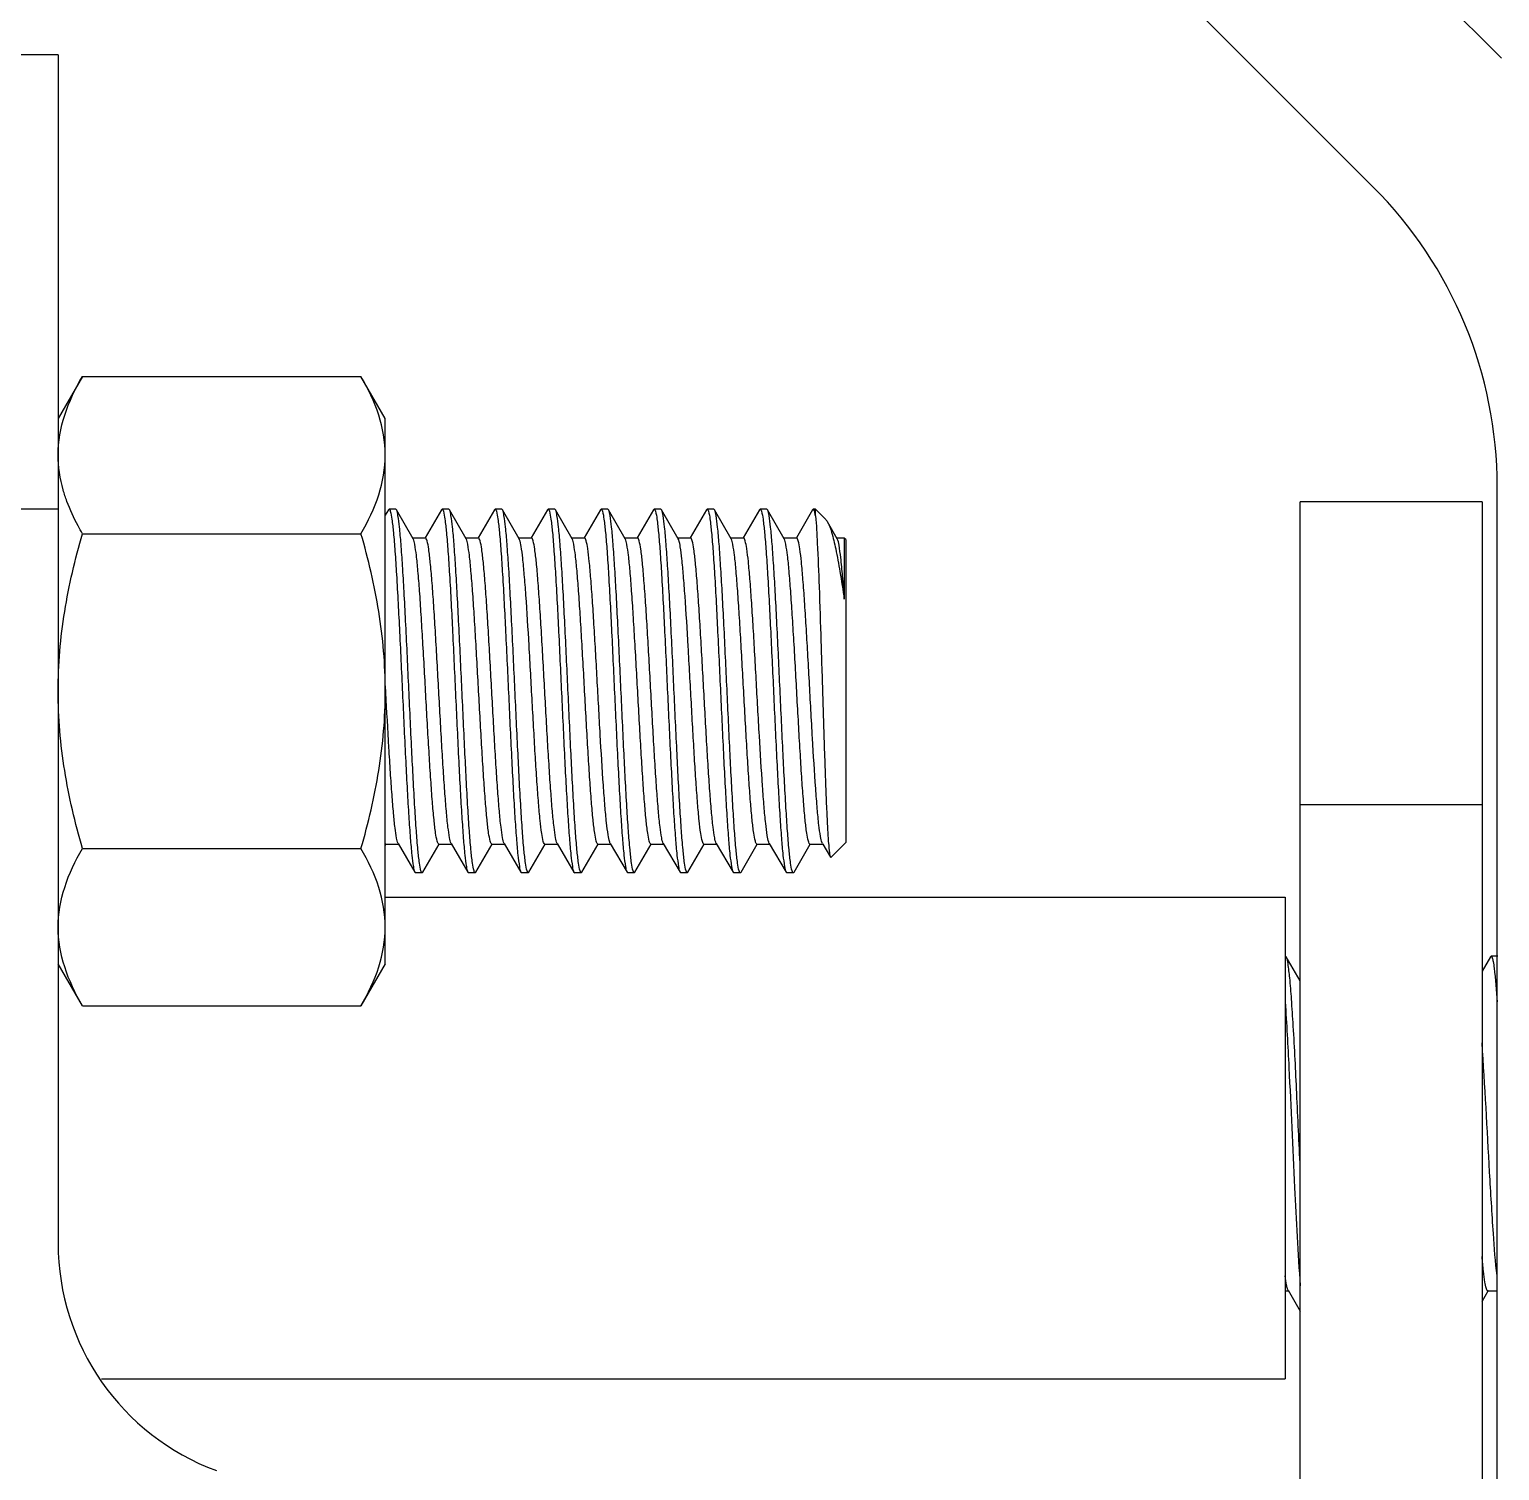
# Model space of a CAD drawing. Extents: x 1031190 to 1725648, y 733081 to 1571294.
# Drawn here: x 1155121 to 1155684, y 1248418 to 1248971 of the extents above; entities that cross this region are included whole.
import ezdxf

# ---------------------------------------------------------------- set-up
doc = ezdxf.new("R2010")
doc.units = 0
doc.header["$LTSCALE"] = 1000
doc.header["$MEASUREMENT"] = 0

msp = doc.modelspace()

# ---------------------------------------------------------------- linework, layer by layer
at = {"linetype": 'Continuous'}
for p, q in [((1155388.85, 1249255.82), (1155685.06, 1248959.62)), ((1155635.78, 1248910.33), (1155339.57, 1249206.54)), ((1155131.65, 1248960.87), (1155061.95, 1248960.87)), ((1155131.65, 1248960.87), (1155131.65, 1248505.18)), ((1155140.99, 1248837.62), (1155131.65, 1248821.45)), ((1155140.99, 1248837.62), (1155247.77, 1248837.62)), ((1155257.1, 1248821.45), (1155247.77, 1248837.62)), ((1155257.1, 1248612.41), (1155257.1, 1248821.45)), ((1155683.41, 1248301.66), (1155683.41, 1248795.34)), ((1155131.65, 1248786.63), (1155061.95, 1248786.63)), ((1155258.29, 1248786.4), (1155257.1, 1248784.36)), ((1155258.29, 1248786.4), (1155258.55, 1248786.63)), ((1155261.09, 1248786.63), (1155258.55, 1248786.63)), ((1155261.09, 1248786.63), (1155258.55, 1248786.63)), ((1155258.55, 1248786.63), (1155258.59, 1248786.62)), ((1155261.35, 1248786.4), (1155261.09, 1248786.63)), ((1155267.77, 1248775.33), (1155261.35, 1248786.4)), ((1155278.62, 1248786.4), (1155272.39, 1248775.66)), ((1155278.62, 1248786.4), (1155278.88, 1248786.63)), ((1155281.42, 1248786.63), (1155278.88, 1248786.63)), ((1155281.42, 1248786.63), (1155278.88, 1248786.63)), ((1155278.88, 1248786.63), (1155278.92, 1248786.62)), ((1155281.68, 1248786.4), (1155281.42, 1248786.63)), ((1155288.1, 1248775.33), (1155281.68, 1248786.4)), ((1155298.95, 1248786.4), (1155292.72, 1248775.66)), ((1155298.95, 1248786.4), (1155299.21, 1248786.63)), ((1155301.75, 1248786.63), (1155299.21, 1248786.63)), ((1155301.75, 1248786.63), (1155299.21, 1248786.63)), ((1155299.21, 1248786.63), (1155299.24, 1248786.62)), ((1155302.01, 1248786.4), (1155301.75, 1248786.63)), ((1155308.43, 1248775.33), (1155302.01, 1248786.4)), ((1155319.27, 1248786.4), (1155313.05, 1248775.66)), ((1155319.27, 1248786.4), (1155319.53, 1248786.63)), ((1155322.07, 1248786.63), (1155319.53, 1248786.63)), ((1155322.07, 1248786.63), (1155319.53, 1248786.63)), ((1155319.53, 1248786.63), (1155319.57, 1248786.62)), ((1155322.33, 1248786.4), (1155322.07, 1248786.63)), ((1155328.75, 1248775.33), (1155322.33, 1248786.4)), ((1155339.6, 1248786.4), (1155333.37, 1248775.66)), ((1155339.6, 1248786.4), (1155339.86, 1248786.63)), ((1155342.4, 1248786.63), (1155339.86, 1248786.63)), ((1155342.4, 1248786.63), (1155339.86, 1248786.63)), ((1155339.86, 1248786.63), (1155339.9, 1248786.62)), ((1155342.66, 1248786.4), (1155342.4, 1248786.63)), ((1155349.08, 1248775.33), (1155342.66, 1248786.4)), ((1155359.93, 1248786.4), (1155353.7, 1248775.66)), ((1155359.93, 1248786.4), (1155360.19, 1248786.63)), ((1155362.73, 1248786.63), (1155360.19, 1248786.63)), ((1155362.73, 1248786.63), (1155360.19, 1248786.63)), ((1155360.19, 1248786.63), (1155360.23, 1248786.62)), ((1155362.99, 1248786.4), (1155362.73, 1248786.63)), ((1155369.41, 1248775.33), (1155362.99, 1248786.4)), ((1155380.26, 1248786.4), (1155374.03, 1248775.66)), ((1155380.26, 1248786.4), (1155380.52, 1248786.63)), ((1155383.06, 1248786.63), (1155380.52, 1248786.63)), ((1155383.06, 1248786.63), (1155380.52, 1248786.63)), ((1155380.52, 1248786.63), (1155380.56, 1248786.62)), ((1155383.32, 1248786.4), (1155383.06, 1248786.63)), ((1155389.74, 1248775.33), (1155383.32, 1248786.4)), ((1155400.59, 1248786.4), (1155394.36, 1248775.66)), ((1155400.59, 1248786.4), (1155400.85, 1248786.63)), ((1155403.39, 1248786.63), (1155400.85, 1248786.63)), ((1155403.39, 1248786.63), (1155400.85, 1248786.63)), ((1155400.85, 1248786.63), (1155400.88, 1248786.62)), ((1155403.65, 1248786.4), (1155403.39, 1248786.63)), ((1155410.07, 1248775.33), (1155403.65, 1248786.4)), ((1155420.91, 1248786.4), (1155414.69, 1248775.66)), ((1155421.17, 1248786.63), (1155420.91, 1248786.4)), ((1155422.05, 1248786.63), (1155421.17, 1248786.63)), ((1155425.99, 1248782.69), (1155422.05, 1248786.63)), ((1155422.05, 1248784.08), (1155422.05, 1248786.63)), ((1155607.91, 1248032.53), (1155607.91, 1248789.53)), ((1155677.6, 1248789.53), (1155607.91, 1248789.53)), ((1155677.6, 1248789.53), (1155677.6, 1247720.86)), ((1155430.39, 1248775.33), (1155426.64, 1248781.79)), ((1155140.99, 1248777.28), (1155247.77, 1248777.28)), ((1155272.51, 1248775.59), (1155267.62, 1248775.59)), ((1155292.83, 1248775.59), (1155287.94, 1248775.59)), ((1155313.16, 1248775.59), (1155308.27, 1248775.59)), ((1155308.58, 1248774.99), (1155308.43, 1248775.33)), ((1155333.49, 1248775.59), (1155328.6, 1248775.59)), ((1155353.82, 1248775.59), (1155348.93, 1248775.59)), ((1155374.15, 1248775.59), (1155369.26, 1248775.59)), ((1155369.6, 1248774.9), (1155369.41, 1248775.33)), ((1155394.47, 1248775.59), (1155389.58, 1248775.59)), ((1155414.8, 1248775.59), (1155409.91, 1248775.59)), ((1155433.09, 1248775.59), (1155430.24, 1248775.59)), ((1155433.67, 1248775.01), (1155433.09, 1248775.59)), ((1155433.09, 1248775.59), (1155433.09, 1248752.13)), ((1155433.67, 1248775.01), (1155433.67, 1248658.85)), ((1155257.26, 1248716.94), (1155257.1, 1248719.77)), ((1155257.3, 1248716.21), (1155257.26, 1248716.94)), ((1155677.6, 1248673.37), (1155607.91, 1248673.37)), ((1155140.99, 1248656.59), (1155247.77, 1248656.59)), ((1155257.1, 1248657.67), (1155257.41, 1248658.2)), ((1155257.3, 1248658.27), (1155262.19, 1248658.27)), ((1155262.03, 1248658.54), (1155268.45, 1248647.46)), ((1155271.51, 1248647.46), (1155277.74, 1248658.2)), ((1155277.63, 1248658.27), (1155282.52, 1248658.27)), ((1155282.36, 1248658.54), (1155288.78, 1248647.46)), ((1155291.84, 1248647.46), (1155298.07, 1248658.2)), ((1155297.95, 1248658.27), (1155302.84, 1248658.27)), ((1155302.69, 1248658.54), (1155309.11, 1248647.46)), ((1155312.17, 1248647.46), (1155318.4, 1248658.2)), ((1155318.28, 1248658.27), (1155323.17, 1248658.27)), ((1155323.02, 1248658.54), (1155329.44, 1248647.46)), ((1155332.5, 1248647.46), (1155338.72, 1248658.2)), ((1155338.61, 1248658.27), (1155343.5, 1248658.27)), ((1155343.35, 1248658.54), (1155349.77, 1248647.46)), ((1155352.83, 1248647.46), (1155359.05, 1248658.2)), ((1155358.94, 1248658.27), (1155363.83, 1248658.27)), ((1155363.67, 1248658.54), (1155370.09, 1248647.46)), ((1155373.15, 1248647.46), (1155379.38, 1248658.2)), ((1155379.27, 1248658.27), (1155384.16, 1248658.27)), ((1155384, 1248658.54), (1155390.42, 1248647.46)), ((1155393.48, 1248647.46), (1155399.71, 1248658.2)), ((1155399.59, 1248658.27), (1155404.48, 1248658.27)), ((1155404.33, 1248658.54), (1155404.15, 1248658.95)), ((1155404.33, 1248658.54), (1155410.75, 1248647.46)), ((1155413.81, 1248647.46), (1155420.04, 1248658.2)), ((1155419.92, 1248658.27), (1155424.81, 1248658.27)), ((1155424.66, 1248658.54), (1155424.56, 1248658.74)), ((1155424.66, 1248658.54), (1155424.81, 1248658.27)), ((1155424.81, 1248658.27), (1155427.76, 1248653.19)), ((1155433.67, 1248658.85), (1155427.94, 1248653.12)), ((1155427.76, 1248653.19), (1155427.94, 1248653.12)), ((1155268.45, 1248647.46), (1155268.71, 1248647.24)), ((1155271.25, 1248647.24), (1155268.71, 1248647.24)), ((1155271.25, 1248647.24), (1155268.71, 1248647.24)), ((1155271.25, 1248647.24), (1155271.22, 1248647.24)), ((1155271.51, 1248647.46), (1155271.25, 1248647.24)), ((1155288.78, 1248647.46), (1155289.04, 1248647.24)), ((1155291.58, 1248647.24), (1155289.04, 1248647.24)), ((1155291.58, 1248647.24), (1155289.04, 1248647.24)), ((1155291.58, 1248647.24), (1155291.54, 1248647.24)), ((1155291.84, 1248647.46), (1155291.58, 1248647.24)), ((1155309.11, 1248647.46), (1155309.37, 1248647.24)), ((1155311.91, 1248647.24), (1155309.37, 1248647.24)), ((1155311.91, 1248647.24), (1155309.37, 1248647.24)), ((1155311.91, 1248647.24), (1155311.87, 1248647.24)), ((1155312.17, 1248647.46), (1155311.91, 1248647.24)), ((1155329.44, 1248647.46), (1155329.7, 1248647.24)), ((1155332.24, 1248647.24), (1155329.7, 1248647.24)), ((1155332.24, 1248647.24), (1155329.7, 1248647.24)), ((1155332.24, 1248647.24), (1155332.2, 1248647.24)), ((1155332.5, 1248647.46), (1155332.24, 1248647.24)), ((1155349.77, 1248647.46), (1155350.03, 1248647.24)), ((1155352.57, 1248647.24), (1155350.03, 1248647.24)), ((1155352.57, 1248647.24), (1155350.03, 1248647.24)), ((1155352.57, 1248647.24), (1155352.53, 1248647.24)), ((1155352.83, 1248647.46), (1155352.57, 1248647.24)), ((1155370.09, 1248647.46), (1155370.35, 1248647.24)), ((1155372.89, 1248647.24), (1155370.35, 1248647.24)), ((1155372.89, 1248647.24), (1155370.35, 1248647.24)), ((1155372.89, 1248647.24), (1155372.86, 1248647.24)), ((1155373.15, 1248647.46), (1155372.89, 1248647.24)), ((1155390.42, 1248647.46), (1155390.68, 1248647.24)), ((1155393.22, 1248647.24), (1155390.68, 1248647.24)), ((1155393.22, 1248647.24), (1155390.68, 1248647.24)), ((1155393.22, 1248647.24), (1155393.18, 1248647.24)), ((1155393.48, 1248647.46), (1155393.22, 1248647.24)), ((1155410.75, 1248647.46), (1155411.01, 1248647.24)), ((1155413.55, 1248647.24), (1155411.01, 1248647.24)), ((1155413.55, 1248647.24), (1155411.01, 1248647.24)), ((1155413.55, 1248647.24), (1155413.51, 1248647.24)), ((1155413.81, 1248647.46), (1155413.55, 1248647.24)), ((1155257.1, 1248637.94), (1155602.1, 1248637.94)), ((1155602.1, 1248637.94), (1155602.1, 1248453.25)), ((1155602.55, 1248615.07), (1155602.29, 1248615.29)), ((1155607.91, 1248605.83), (1155602.55, 1248615.07)), ((1155680.8, 1248615.07), (1155677.6, 1248609.54)), ((1155680.8, 1248615.07), (1155681.06, 1248615.29)), ((1155683.6, 1248615.29), (1155681.06, 1248615.29)), ((1155683.6, 1248615.29), (1155681.06, 1248615.29)), ((1155140.99, 1248596.24), (1155131.65, 1248612.41)), ((1155257.1, 1248612.41), (1155247.77, 1248596.24)), ((1155140.99, 1248596.24), (1155247.77, 1248596.24)), ((1155602.1, 1248486.94), (1155603.54, 1248486.94)), ((1155603.24, 1248487.2), (1155607.91, 1248479.14)), ((1155677.6, 1248482.86), (1155679.96, 1248486.94)), ((1155679.81, 1248486.94), (1155683.41, 1248486.94)), ((1155148.34, 1248453.25), (1155602.1, 1248453.25))]:
    msp.add_line(p, q, dxfattribs=at)
for centre, radius, start, end in [((1155520.79, 1248795.34), 162.62, 0, 45), ((1155224.58, 1248505.18), 162.62, 180, 249.6825), ((1155224.58, 1248505.18), 92.93, 180, 249.6825)]:
    msp.add_arc(centre, radius, start, end, dxfattribs=at)
for points, knots in [([(1155131.65, 1248807.45), (1155131.65, 1248812.6), (1155133.58, 1248823.26), (1155138.25, 1248832.89), (1155140.99, 1248837.62)], [0, 0, 0, 0, 0.485069, 1, 1, 1, 1]), ([(1155257.1, 1248807.45), (1155257.1, 1248812.6), (1155255.17, 1248823.26), (1155250.5, 1248832.89), (1155247.77, 1248837.62)], [0, 0, 0, 0, 0.485069, 1, 1, 1, 1]), ([(1155135.05, 1248789.66), (1155134.51, 1248791.11), (1155132.6, 1248796.85), (1155131.65, 1248802.94), (1155131.65, 1248807.45)], [0, 0, 0, 0, 0.255881, 1, 1, 1, 1]), ([(1155247.77, 1248777.28), (1155250.5, 1248782.01), (1155255.17, 1248791.64), (1155257.1, 1248802.3), (1155257.1, 1248807.45)], [0, 0, 0, 0, 0.514931, 1, 1, 1, 1]), ([(1155140.99, 1248777.28), (1155140.4, 1248778.29), (1155138.18, 1248782.29), (1155136.24, 1248786.46), (1155135.05, 1248789.66)], [0, 0, 0, 0, 0.255395, 1, 1, 1, 1]), ([(1155258.59, 1248786.62), (1155258.63, 1248786.61), (1155258.87, 1248786.43), (1155258.95, 1248786.12), (1155259.02, 1248785.88)], [0, 0, 0, 0, 0.14607, 1, 1, 1, 1]), ([(1155259.02, 1248785.88), (1155259.33, 1248784.92), (1155259.73, 1248782.18), (1155260.3, 1248777.08), (1155260.85, 1248769.97), (1155261.67, 1248757.26), (1155262.63, 1248738.62), (1155263.73, 1248714.73), (1155264.68, 1248694.45), (1155265.47, 1248679.18), (1155266.04, 1248669.35), (1155266.63, 1248661.11), (1155267.14, 1248654.68), (1155267.76, 1248650.38), (1155268.08, 1248648.11), (1155268.45, 1248647.46)], [0, 0, 0, 0, 0.021893, 0.059338, 0.11121, 0.175832, 0.33449, 0.514559, 0.692469, 0.77323, 0.844901, 0.90513, 0.951948, 0.983856, 1, 1, 1, 1]), ([(1155270.78, 1248647.98), (1155270.47, 1248648.94), (1155270.07, 1248651.68), (1155269.5, 1248656.78), (1155268.95, 1248663.88), (1155268.13, 1248676.59), (1155267.18, 1248695.24), (1155266.07, 1248719.12), (1155265.13, 1248739.41), (1155264.33, 1248754.68), (1155263.76, 1248764.51), (1155263.18, 1248772.75), (1155262.66, 1248779.19), (1155262.05, 1248783.48), (1155261.72, 1248785.76), (1155261.35, 1248786.4)], [0, 0, 0, 0, 0.02187, 0.059297, 0.111154, 0.175764, 0.334422, 0.514507, 0.692435, 0.773208, 0.844889, 0.905123, 0.951944, 0.983855, 1, 1, 1, 1]), ([(1155278.92, 1248786.62), (1155278.96, 1248786.61), (1155279.2, 1248786.43), (1155279.27, 1248786.13), (1155279.35, 1248785.89)], [0, 0, 0, 0, 0.146483, 1, 1, 1, 1]), ([(1155279.35, 1248785.89), (1155279.66, 1248784.93), (1155280.06, 1248782.2), (1155280.63, 1248777.1), (1155281.18, 1248770), (1155282, 1248757.29), (1155282.95, 1248738.65), (1155284.06, 1248714.76), (1155285, 1248694.47), (1155285.8, 1248679.2), (1155286.37, 1248669.36), (1155286.95, 1248661.12), (1155287.47, 1248654.68), (1155288.08, 1248650.38), (1155288.41, 1248648.11), (1155288.78, 1248647.46)], [0, 0, 0, 0, 0.021833, 0.05923, 0.111064, 0.175659, 0.33431, 0.514413, 0.692368, 0.773157, 0.844855, 0.905103, 0.951934, 0.983852, 1, 1, 1, 1]), ([(1155291.11, 1248647.98), (1155290.8, 1248648.95), (1155290.4, 1248651.68), (1155289.83, 1248656.79), (1155289.28, 1248663.89), (1155288.46, 1248676.6), (1155287.51, 1248695.24), (1155286.4, 1248719.13), (1155285.46, 1248739.41), (1155284.66, 1248754.68), (1155284.09, 1248764.51), (1155283.51, 1248772.75), (1155282.99, 1248779.19), (1155282.37, 1248783.48), (1155282.05, 1248785.76), (1155281.68, 1248786.4)], [0, 0, 0, 0, 0.02189, 0.059333, 0.111204, 0.175825, 0.334482, 0.514553, 0.692464, 0.773225, 0.844897, 0.905128, 0.951947, 0.983856, 1, 1, 1, 1]), ([(1155299.24, 1248786.62), (1155299.28, 1248786.61), (1155299.52, 1248786.43), (1155299.6, 1248786.14), (1155299.67, 1248785.91)], [0, 0, 0, 0, 0.14739, 1, 1, 1, 1]), ([(1155299.67, 1248785.91), (1155299.98, 1248784.95), (1155300.38, 1248782.23), (1155300.95, 1248777.15), (1155301.5, 1248770.06), (1155302.32, 1248757.36), (1155303.28, 1248738.71), (1155304.39, 1248714.81), (1155305.33, 1248694.51), (1155306.13, 1248679.23), (1155306.7, 1248669.38), (1155307.28, 1248661.13), (1155307.8, 1248654.69), (1155308.41, 1248650.38), (1155308.74, 1248648.11), (1155309.11, 1248647.46)], [0, 0, 0, 0, 0.021699, 0.058987, 0.110742, 0.175283, 0.333897, 0.514056, 0.692114, 0.772961, 0.844719, 0.905022, 0.951896, 0.98384, 1, 1, 1, 1]), ([(1155311.44, 1248647.97), (1155311.13, 1248648.94), (1155310.73, 1248651.67), (1155310.16, 1248656.77), (1155309.61, 1248663.87), (1155308.79, 1248676.57), (1155307.84, 1248695.22), (1155306.73, 1248719.11), (1155305.78, 1248739.4), (1155304.99, 1248754.67), (1155304.42, 1248764.5), (1155303.83, 1248772.75), (1155303.32, 1248779.19), (1155302.7, 1248783.48), (1155302.38, 1248785.76), (1155302.01, 1248786.4)], [0, 0, 0, 0, 0.021836, 0.059237, 0.111077, 0.175677, 0.334321, 0.514424, 0.692372, 0.773156, 0.844853, 0.905103, 0.951936, 0.983852, 1, 1, 1, 1]), ([(1155319.57, 1248786.62), (1155319.61, 1248786.61), (1155319.86, 1248786.43), (1155319.93, 1248786.12), (1155320.01, 1248785.89)], [0, 0, 0, 0, 0.146196, 1, 1, 1, 1]), ([(1155320.01, 1248785.89), (1155320.31, 1248784.92), (1155320.71, 1248782.19), (1155321.28, 1248777.08), (1155321.83, 1248769.98), (1155322.66, 1248757.27), (1155323.61, 1248738.63), (1155324.72, 1248714.74), (1155325.66, 1248694.46), (1155326.46, 1248679.19), (1155327.03, 1248669.36), (1155327.61, 1248661.12), (1155328.13, 1248654.68), (1155328.74, 1248650.38), (1155329.06, 1248648.11), (1155329.44, 1248647.46)], [0, 0, 0, 0, 0.021874, 0.059306, 0.111169, 0.175785, 0.334437, 0.514518, 0.69244, 0.773206, 0.844885, 0.905122, 0.951944, 0.983855, 1, 1, 1, 1]), ([(1155331.77, 1248647.96), (1155331.46, 1248648.92), (1155331.06, 1248651.64), (1155330.49, 1248656.73), (1155329.94, 1248663.82), (1155329.12, 1248676.52), (1155328.17, 1248695.17), (1155327.06, 1248719.06), (1155326.11, 1248739.36), (1155325.32, 1248754.64), (1155324.75, 1248764.49), (1155324.16, 1248772.74), (1155323.65, 1248779.18), (1155323.03, 1248783.48), (1155322.71, 1248785.76), (1155322.33, 1248786.4)], [0, 0, 0, 0, 0.021728, 0.059039, 0.110811, 0.175364, 0.333989, 0.514137, 0.692171, 0.773007, 0.844751, 0.905041, 0.951904, 0.983842, 1, 1, 1, 1]), ([(1155339.9, 1248786.62), (1155339.94, 1248786.61), (1155340.18, 1248786.43), (1155340.26, 1248786.12), (1155340.33, 1248785.88)], [0, 0, 0, 0, 0.146015, 1, 1, 1, 1]), ([(1155340.33, 1248785.88), (1155340.64, 1248784.92), (1155341.04, 1248782.18), (1155341.61, 1248777.07), (1155342.16, 1248769.97), (1155342.99, 1248757.26), (1155343.94, 1248738.61), (1155345.04, 1248714.73), (1155345.99, 1248694.45), (1155346.79, 1248679.18), (1155347.35, 1248669.35), (1155347.94, 1248661.11), (1155348.45, 1248654.68), (1155349.07, 1248650.38), (1155349.39, 1248648.11), (1155349.77, 1248647.46)], [0, 0, 0, 0, 0.021902, 0.059353, 0.11123, 0.175855, 0.334516, 0.514581, 0.692484, 0.773243, 0.844911, 0.905136, 0.951951, 0.983857, 1, 1, 1, 1]), ([(1155352.09, 1248647.98), (1155351.79, 1248648.94), (1155351.39, 1248651.68), (1155350.82, 1248656.78), (1155350.27, 1248663.89), (1155349.44, 1248676.6), (1155348.49, 1248695.24), (1155347.38, 1248719.13), (1155346.44, 1248739.41), (1155345.64, 1248754.68), (1155345.07, 1248764.51), (1155344.49, 1248772.75), (1155343.97, 1248779.19), (1155343.36, 1248783.48), (1155343.04, 1248785.76), (1155342.66, 1248786.4)], [0, 0, 0, 0, 0.021885, 0.059324, 0.11119, 0.175807, 0.334466, 0.514541, 0.692458, 0.773225, 0.8449, 0.90513, 0.951948, 0.983856, 1, 1, 1, 1]), ([(1155360.23, 1248786.62), (1155360.27, 1248786.61), (1155360.51, 1248786.43), (1155360.58, 1248786.13), (1155360.66, 1248785.9)], [0, 0, 0, 0, 0.146759, 1, 1, 1, 1]), ([(1155360.66, 1248785.9), (1155360.97, 1248784.94), (1155361.37, 1248782.21), (1155361.94, 1248777.12), (1155362.49, 1248770.01), (1155363.31, 1248757.31), (1155364.26, 1248738.67), (1155365.37, 1248714.78), (1155366.31, 1248694.48), (1155367.11, 1248679.2), (1155367.68, 1248669.37), (1155368.27, 1248661.12), (1155368.78, 1248654.68), (1155369.4, 1248650.38), (1155369.72, 1248648.11), (1155370.09, 1248647.46)], [0, 0, 0, 0, 0.021792, 0.059156, 0.110966, 0.175545, 0.334187, 0.514308, 0.692293, 0.7731, 0.844815, 0.905079, 0.951923, 0.983848, 1, 1, 1, 1]), ([(1155372.42, 1248647.98), (1155372.11, 1248648.94), (1155371.71, 1248651.68), (1155371.14, 1248656.78), (1155370.59, 1248663.89), (1155369.77, 1248676.59), (1155368.82, 1248695.24), (1155367.71, 1248719.12), (1155366.77, 1248739.41), (1155365.97, 1248754.68), (1155365.4, 1248764.51), (1155364.82, 1248772.75), (1155364.3, 1248779.19), (1155363.69, 1248783.48), (1155363.36, 1248785.76), (1155362.99, 1248786.4)], [0, 0, 0, 0, 0.021878, 0.059312, 0.111177, 0.175794, 0.334448, 0.514526, 0.692445, 0.773211, 0.844888, 0.905123, 0.951945, 0.983855, 1, 1, 1, 1]), ([(1155380.56, 1248786.62), (1155380.6, 1248786.61), (1155380.84, 1248786.43), (1155380.91, 1248786.13), (1155380.99, 1248785.9)], [0, 0, 0, 0, 0.146768, 1, 1, 1, 1]), ([(1155380.99, 1248785.9), (1155381.3, 1248784.94), (1155381.69, 1248782.21), (1155382.26, 1248777.12), (1155382.81, 1248770.01), (1155383.64, 1248757.31), (1155384.59, 1248738.67), (1155385.7, 1248714.78), (1155386.64, 1248694.48), (1155387.44, 1248679.21), (1155388.01, 1248669.37), (1155388.59, 1248661.12), (1155389.11, 1248654.68), (1155389.72, 1248650.38), (1155390.05, 1248648.11), (1155390.42, 1248647.46)], [0, 0, 0, 0, 0.021791, 0.059155, 0.110967, 0.175548, 0.334182, 0.514304, 0.692288, 0.773093, 0.844809, 0.905077, 0.951923, 0.983848, 1, 1, 1, 1]), ([(1155392.75, 1248647.96), (1155392.45, 1248648.92), (1155392.05, 1248651.65), (1155391.48, 1248656.74), (1155390.93, 1248663.84), (1155390.1, 1248676.54), (1155389.15, 1248695.19), (1155388.04, 1248719.08), (1155387.1, 1248739.38), (1155386.3, 1248754.65), (1155385.73, 1248764.49), (1155385.15, 1248772.74), (1155384.63, 1248779.18), (1155384.01, 1248783.48), (1155383.69, 1248785.76), (1155383.32, 1248786.4)], [0, 0, 0, 0, 0.021768, 0.059112, 0.11091, 0.17548, 0.33411, 0.514241, 0.692243, 0.773059, 0.844786, 0.905063, 0.951916, 0.983846, 1, 1, 1, 1]), ([(1155400.88, 1248786.62), (1155400.93, 1248786.61), (1155401.17, 1248786.43), (1155401.24, 1248786.12), (1155401.32, 1248785.89)], [0, 0, 0, 0, 0.146155, 1, 1, 1, 1]), ([(1155401.32, 1248785.89), (1155401.63, 1248784.92), (1155402.03, 1248782.19), (1155402.6, 1248777.08), (1155403.15, 1248769.97), (1155403.97, 1248757.27), (1155404.92, 1248738.62), (1155406.03, 1248714.74), (1155406.97, 1248694.45), (1155407.77, 1248679.19), (1155408.34, 1248669.36), (1155408.92, 1248661.12), (1155409.44, 1248654.68), (1155410.05, 1248650.38), (1155410.38, 1248648.11), (1155410.75, 1248647.46)], [0, 0, 0, 0, 0.02188, 0.059316, 0.111182, 0.1758, 0.334454, 0.51453, 0.692448, 0.773213, 0.844889, 0.905123, 0.951945, 0.983855, 1, 1, 1, 1]), ([(1155413.08, 1248647.96), (1155412.77, 1248648.92), (1155412.37, 1248651.65), (1155411.8, 1248656.74), (1155411.25, 1248663.84), (1155410.43, 1248676.54), (1155409.48, 1248695.19), (1155408.37, 1248719.08), (1155407.43, 1248739.38), (1155406.63, 1248754.65), (1155406.06, 1248764.49), (1155405.47, 1248772.74), (1155404.96, 1248779.18), (1155404.34, 1248783.48), (1155404.02, 1248785.76), (1155403.65, 1248786.4)], [0, 0, 0, 0, 0.021766, 0.059108, 0.110903, 0.175472, 0.334108, 0.51424, 0.692244, 0.773062, 0.844789, 0.905064, 0.951915, 0.983846, 1, 1, 1, 1]), ([(1155421.42, 1248786.42), (1155421.39, 1248786.48), (1155421.33, 1248786.57), (1155421.22, 1248786.63), (1155421.17, 1248786.63)], [0, 0, 0, 0, 0.595459, 1, 1, 1, 1]), ([(1155422.05, 1248784.08), (1155422, 1248784.36), (1155421.84, 1248785.15), (1155421.7, 1248785.97), (1155421.42, 1248786.42)], [0, 0, 0, 0, 0.346578, 1, 1, 1, 1]), ([(1155422.05, 1248784.08), (1155422.4, 1248780.61), (1155422.86, 1248771.56), (1155423.51, 1248755.48), (1155424.16, 1248735.19), (1155424.83, 1248713.03), (1155425.41, 1248694.55), (1155425.9, 1248680.83), (1155426.25, 1248672.09), (1155426.62, 1248664.83), (1155426.91, 1248659.22), (1155427.36, 1248655.59), (1155427.47, 1248653.69), (1155427.76, 1248653.19)], [0, 0, 0, 0, 0.079873, 0.207357, 0.368394, 0.544526, 0.714953, 0.791458, 0.858883, 0.915067, 0.958179, 0.986787, 1, 1, 1, 1]), ([(1155426.64, 1248781.79), (1155427.35, 1248780.57), (1155428.49, 1248777.1), (1155430, 1248770.72), (1155431.56, 1248762.12), (1155432.56, 1248755.67), (1155433.09, 1248752.13)], [0, 0, 0, 0, 0.139011, 0.356589, 0.647179, 1, 1, 1, 1]), ([(1155131.65, 1248716.93), (1155131.65, 1248727.13), (1155133.43, 1248747.57), (1155138.16, 1248767.47), (1155140.99, 1248777.28)], [0, 0, 0, 0, 0.499896, 1, 1, 1, 1]), ([(1155257.1, 1248716.93), (1155257.1, 1248727.13), (1155255.32, 1248747.57), (1155250.6, 1248767.47), (1155247.77, 1248777.28)], [0, 0, 0, 0, 0.499896, 1, 1, 1, 1]), ([(1155277.63, 1248658.27), (1155277.49, 1248658.27), (1155277.19, 1248658.69), (1155276.79, 1248660.03), (1155276.25, 1248663.14), (1155275.7, 1248668.16), (1155275.1, 1248674.99), (1155274.51, 1248683.31), (1155273.9, 1248692.86), (1155273.3, 1248703.27), (1155272.49, 1248717.79), (1155271.71, 1248732.18), (1155270.88, 1248745.91), (1155270.29, 1248754.89), (1155269.68, 1248762.49), (1155269.13, 1248768.47), (1155268.51, 1248772.53), (1155268.14, 1248774.69), (1155267.77, 1248775.33)], [0, 0, 0, 0, 0.003456, 0.010692, 0.037889, 0.081613, 0.140406, 0.212192, 0.2944, 0.384075, 0.477989, 0.664972, 0.751304, 0.828651, 0.894236, 0.945722, 0.981321, 1, 1, 1, 1]), ([(1155282.36, 1248658.54), (1155281.99, 1248659.17), (1155281.63, 1248661.33), (1155281, 1248665.39), (1155280.45, 1248671.38), (1155279.85, 1248678.98), (1155279.25, 1248687.96), (1155278.42, 1248701.69), (1155277.64, 1248716.08), (1155276.83, 1248730.6), (1155276.23, 1248741.01), (1155275.63, 1248750.55), (1155275.03, 1248758.88), (1155274.43, 1248765.71), (1155273.88, 1248770.72), (1155273.34, 1248773.83), (1155272.94, 1248775.18), (1155272.64, 1248775.59), (1155272.51, 1248775.59)], [0, 0, 0, 0, 0.01868, 0.054278, 0.105764, 0.171348, 0.248694, 0.335027, 0.52201, 0.615925, 0.705601, 0.787809, 0.859593, 0.918386, 0.962109, 0.989306, 0.996546, 1, 1, 1, 1]), ([(1155297.95, 1248658.27), (1155297.82, 1248658.27), (1155297.52, 1248658.69), (1155297.12, 1248660.03), (1155296.58, 1248663.14), (1155296.03, 1248668.16), (1155295.43, 1248674.99), (1155294.83, 1248683.31), (1155294.23, 1248692.86), (1155293.63, 1248703.27), (1155292.82, 1248717.79), (1155292.04, 1248732.18), (1155291.21, 1248745.91), (1155290.61, 1248754.89), (1155290.01, 1248762.49), (1155289.46, 1248768.47), (1155288.83, 1248772.53), (1155288.47, 1248774.69), (1155288.1, 1248775.33)], [0, 0, 0, 0, 0.003456, 0.010693, 0.037891, 0.081614, 0.140408, 0.212192, 0.2944, 0.384075, 0.47799, 0.664974, 0.751306, 0.828653, 0.894237, 0.945723, 0.981321, 1, 1, 1, 1]), ([(1155302.69, 1248658.54), (1155302.32, 1248659.17), (1155301.95, 1248661.33), (1155301.33, 1248665.39), (1155300.78, 1248671.38), (1155300.17, 1248678.98), (1155299.58, 1248687.96), (1155298.75, 1248701.69), (1155297.97, 1248716.08), (1155297.16, 1248730.6), (1155296.56, 1248741.01), (1155295.95, 1248750.55), (1155295.36, 1248758.88), (1155294.76, 1248765.71), (1155294.21, 1248770.72), (1155293.67, 1248773.83), (1155293.27, 1248775.18), (1155292.97, 1248775.59), (1155292.83, 1248775.59)], [0, 0, 0, 0, 0.018679, 0.054277, 0.105763, 0.171348, 0.248694, 0.335027, 0.52201, 0.615925, 0.7056, 0.787807, 0.859593, 0.918386, 0.96211, 0.989308, 0.996544, 1, 1, 1, 1]), ([(1155318.28, 1248658.27), (1155318.15, 1248658.27), (1155317.86, 1248658.67), (1155317.46, 1248659.98), (1155316.93, 1248662.99), (1155316.38, 1248667.86), (1155315.8, 1248674.5), (1155315.21, 1248682.6), (1155314.62, 1248691.91), (1155314.02, 1248702.09), (1155313.23, 1248716.37), (1155312.28, 1248733.65), (1155311.31, 1248749.94), (1155310.46, 1248761.08), (1155309.89, 1248767.33), (1155309.31, 1248771.78), (1155308.9, 1248774.17), (1155308.58, 1248774.99)], [0, 0, 0, 0, 0.003387, 0.010439, 0.0369, 0.079457, 0.136743, 0.2068, 0.287199, 0.375139, 0.467553, 0.652855, 0.817457, 0.884687, 0.938635, 0.97747, 1, 1, 1, 1]), ([(1155323.02, 1248658.54), (1155322.65, 1248659.17), (1155322.28, 1248661.33), (1155321.66, 1248665.39), (1155321.11, 1248671.38), (1155320.5, 1248678.98), (1155319.91, 1248687.96), (1155319.08, 1248701.69), (1155318.29, 1248716.08), (1155317.49, 1248730.6), (1155316.88, 1248741.01), (1155316.28, 1248750.55), (1155315.69, 1248758.88), (1155315.09, 1248765.71), (1155314.54, 1248770.72), (1155313.99, 1248773.83), (1155313.59, 1248775.18), (1155313.3, 1248775.59), (1155313.16, 1248775.59)], [0, 0, 0, 0, 0.01868, 0.054279, 0.105765, 0.17135, 0.248697, 0.335029, 0.522011, 0.615926, 0.705601, 0.787809, 0.859595, 0.918388, 0.962111, 0.989308, 0.996545, 1, 1, 1, 1]), ([(1155338.61, 1248658.27), (1155338.47, 1248658.27), (1155338.18, 1248658.69), (1155337.78, 1248660.03), (1155337.24, 1248663.14), (1155336.68, 1248668.16), (1155336.08, 1248674.99), (1155335.49, 1248683.31), (1155334.89, 1248692.86), (1155334.28, 1248703.27), (1155333.48, 1248717.79), (1155332.69, 1248732.18), (1155331.87, 1248745.91), (1155331.27, 1248754.89), (1155330.66, 1248762.49), (1155330.11, 1248768.47), (1155329.49, 1248772.53), (1155329.12, 1248774.69), (1155328.75, 1248775.33)], [0, 0, 0, 0, 0.003455, 0.010692, 0.037889, 0.081612, 0.140406, 0.212191, 0.294399, 0.384075, 0.477989, 0.664972, 0.751304, 0.82865, 0.894235, 0.945722, 0.981321, 1, 1, 1, 1]), ([(1155343.13, 1248659.05), (1155342.82, 1248659.94), (1155342.41, 1248662.43), (1155341.83, 1248667.04), (1155341.26, 1248673.38), (1155340.42, 1248684.59), (1155339.45, 1248700.87), (1155338.51, 1248718.08), (1155337.72, 1248732.26), (1155337.13, 1248742.35), (1155336.54, 1248751.56), (1155335.96, 1248759.57), (1155335.38, 1248766.13), (1155334.83, 1248770.93), (1155334.3, 1248773.91), (1155333.91, 1248775.2), (1155333.62, 1248775.59), (1155333.49, 1248775.59)], [0, 0, 0, 0, 0.024104, 0.064245, 0.119183, 0.187069, 0.352029, 0.536643, 0.62845, 0.715691, 0.795361, 0.864724, 0.921406, 0.963495, 0.989662, 0.996639, 1, 1, 1, 1]), ([(1155358.94, 1248658.27), (1155358.8, 1248658.27), (1155358.51, 1248658.69), (1155358.1, 1248660.03), (1155357.56, 1248663.14), (1155357.01, 1248668.16), (1155356.41, 1248674.99), (1155355.82, 1248683.31), (1155355.22, 1248692.86), (1155354.61, 1248703.27), (1155353.81, 1248717.79), (1155353.02, 1248732.18), (1155352.19, 1248745.91), (1155351.6, 1248754.89), (1155350.99, 1248762.49), (1155350.44, 1248768.47), (1155349.82, 1248772.53), (1155349.45, 1248774.69), (1155349.08, 1248775.33)], [0, 0, 0, 0, 0.003456, 0.010693, 0.037891, 0.081614, 0.140408, 0.212193, 0.2944, 0.384075, 0.47799, 0.664974, 0.751306, 0.828653, 0.894237, 0.945723, 0.981321, 1, 1, 1, 1]), ([(1155363.67, 1248658.54), (1155363.31, 1248659.17), (1155362.94, 1248661.33), (1155362.32, 1248665.39), (1155361.76, 1248671.38), (1155361.16, 1248678.98), (1155360.56, 1248687.96), (1155359.73, 1248701.69), (1155358.95, 1248716.08), (1155358.14, 1248730.6), (1155357.54, 1248741.01), (1155356.94, 1248750.55), (1155356.34, 1248758.88), (1155355.75, 1248765.71), (1155355.19, 1248770.72), (1155354.65, 1248773.83), (1155354.25, 1248775.18), (1155353.95, 1248775.59), (1155353.82, 1248775.59)], [0, 0, 0, 0, 0.018679, 0.054277, 0.105763, 0.171347, 0.248694, 0.335027, 0.52201, 0.615925, 0.7056, 0.787807, 0.859592, 0.918386, 0.962109, 0.989307, 0.996544, 1, 1, 1, 1]), ([(1155379.27, 1248658.27), (1155379.13, 1248658.27), (1155378.84, 1248658.67), (1155378.45, 1248659.97), (1155377.92, 1248662.96), (1155377.37, 1248667.79), (1155376.79, 1248674.39), (1155376.2, 1248682.44), (1155375.61, 1248691.7), (1155375.02, 1248701.83), (1155374.23, 1248716.06), (1155373.29, 1248733.3), (1155372.31, 1248749.59), (1155371.47, 1248760.77), (1155370.9, 1248767.06), (1155370.32, 1248771.6), (1155369.91, 1248774.04), (1155369.6, 1248774.9)], [0, 0, 0, 0, 0.003373, 0.010385, 0.036689, 0.078996, 0.13596, 0.205646, 0.285655, 0.373222, 0.465313, 0.650248, 0.815042, 0.882623, 0.937099, 0.976631, 1, 1, 1, 1]), ([(1155384, 1248658.54), (1155383.63, 1248659.17), (1155383.26, 1248661.33), (1155382.64, 1248665.39), (1155382.09, 1248671.38), (1155381.49, 1248678.98), (1155380.89, 1248687.96), (1155380.06, 1248701.69), (1155379.28, 1248716.08), (1155378.47, 1248730.6), (1155377.87, 1248741.01), (1155377.27, 1248750.55), (1155376.67, 1248758.88), (1155376.07, 1248765.71), (1155375.52, 1248770.72), (1155374.98, 1248773.83), (1155374.58, 1248775.18), (1155374.28, 1248775.59), (1155374.15, 1248775.59)], [0, 0, 0, 0, 0.01868, 0.054279, 0.105765, 0.17135, 0.248697, 0.335029, 0.522011, 0.615925, 0.705601, 0.787809, 0.859595, 0.918388, 0.962111, 0.989308, 0.996545, 1, 1, 1, 1]), ([(1155399.59, 1248658.27), (1155399.46, 1248658.27), (1155399.16, 1248658.69), (1155398.76, 1248660.03), (1155398.22, 1248663.14), (1155397.67, 1248668.16), (1155397.07, 1248674.99), (1155396.47, 1248683.31), (1155395.87, 1248692.86), (1155395.27, 1248703.27), (1155394.46, 1248717.79), (1155393.68, 1248732.18), (1155392.85, 1248745.91), (1155392.25, 1248754.89), (1155391.65, 1248762.49), (1155391.1, 1248768.47), (1155390.47, 1248772.53), (1155390.11, 1248774.69), (1155389.74, 1248775.33)], [0, 0, 0, 0, 0.003455, 0.010692, 0.037889, 0.081612, 0.140405, 0.212191, 0.294399, 0.384075, 0.477989, 0.664971, 0.751303, 0.82865, 0.894235, 0.945721, 0.98132, 1, 1, 1, 1]), ([(1155404.15, 1248658.95), (1155403.83, 1248659.8), (1155403.42, 1248662.24), (1155402.84, 1248666.77), (1155402.27, 1248673.06), (1155401.43, 1248684.24), (1155400.46, 1248700.52), (1155399.51, 1248717.77), (1155398.72, 1248732), (1155398.13, 1248742.14), (1155397.54, 1248751.4), (1155396.95, 1248759.46), (1155396.37, 1248766.06), (1155395.82, 1248770.9), (1155395.29, 1248773.89), (1155394.9, 1248775.19), (1155394.61, 1248775.59), (1155394.47, 1248775.59)], [0, 0, 0, 0, 0.023269, 0.062718, 0.117132, 0.184671, 0.349442, 0.534421, 0.62655, 0.714161, 0.794217, 0.863947, 0.920949, 0.963286, 0.989608, 0.996625, 1, 1, 1, 1]), ([(1155419.92, 1248658.27), (1155419.79, 1248658.27), (1155419.49, 1248658.69), (1155419.09, 1248660.03), (1155418.55, 1248663.14), (1155417.99, 1248668.16), (1155417.4, 1248674.99), (1155416.8, 1248683.31), (1155416.2, 1248692.86), (1155415.6, 1248703.27), (1155414.79, 1248717.79), (1155414.01, 1248732.18), (1155413.18, 1248745.91), (1155412.58, 1248754.89), (1155411.98, 1248762.49), (1155411.42, 1248768.47), (1155410.8, 1248772.53), (1155410.43, 1248774.69), (1155410.07, 1248775.33)], [0, 0, 0, 0, 0.003455, 0.010693, 0.037891, 0.081614, 0.140407, 0.212192, 0.2944, 0.384075, 0.47799, 0.664974, 0.751306, 0.828653, 0.894237, 0.945723, 0.981321, 1, 1, 1, 1]), ([(1155424.56, 1248658.74), (1155424.22, 1248659.5), (1155423.82, 1248661.81), (1155423.23, 1248666.14), (1155422.67, 1248672.29), (1155421.81, 1248683.38), (1155420.83, 1248699.68), (1155419.88, 1248717.01), (1155419.08, 1248731.37), (1155418.49, 1248741.63), (1155417.89, 1248751.02), (1155417.3, 1248759.2), (1155416.71, 1248765.9), (1155416.16, 1248770.82), (1155415.63, 1248773.87), (1155415.23, 1248775.19), (1155414.94, 1248775.59), (1155414.8, 1248775.59)], [0, 0, 0, 0, 0.021222, 0.058965, 0.112084, 0.178762, 0.343059, 0.528931, 0.621852, 0.710377, 0.791385, 0.862024, 0.919818, 0.962768, 0.989477, 0.996588, 1, 1, 1, 1]), ([(1155433.09, 1248752.13), (1155432.88, 1248755.11), (1155432.48, 1248760.43), (1155431.88, 1248767.39), (1155431.19, 1248772.1), (1155430.81, 1248774.61), (1155430.39, 1248775.33)], [0, 0, 0, 0, 0.382915, 0.68479, 0.89301, 1, 1, 1, 1]), ([(1155140.99, 1248656.59), (1155138.16, 1248666.39), (1155133.43, 1248686.3), (1155131.65, 1248706.73), (1155131.65, 1248716.93)], [0, 0, 0, 0, 0.500104, 1, 1, 1, 1]), ([(1155247.77, 1248656.59), (1155250.6, 1248666.39), (1155255.32, 1248686.3), (1155257.1, 1248706.73), (1155257.1, 1248716.93)], [0, 0, 0, 0, 0.500104, 1, 1, 1, 1]), ([(1155262.03, 1248658.54), (1155261.69, 1248659.14), (1155261.32, 1248661.15), (1155260.73, 1248664.95), (1155260.2, 1248670.54), (1155259.62, 1248677.64), (1155259.04, 1248686.06), (1155258.24, 1248699.06), (1155257.69, 1248709.23), (1155257.3, 1248716.21)], [0, 0, 0, 0, 0.035817, 0.103405, 0.201006, 0.325505, 0.472815, 0.638061, 1, 1, 1, 1]), ([(1155131.65, 1248626.41), (1155131.65, 1248631.57), (1155133.58, 1248642.23), (1155138.25, 1248651.85), (1155140.99, 1248656.59)], [0, 0, 0, 0, 0.485069, 1, 1, 1, 1]), ([(1155257.1, 1248626.41), (1155257.1, 1248631.57), (1155255.17, 1248642.23), (1155250.5, 1248651.85), (1155247.77, 1248656.59)], [0, 0, 0, 0, 0.485069, 1, 1, 1, 1]), ([(1155257.3, 1248658.27), (1155257.26, 1248658.27), (1155257.19, 1248658.3), (1155257.13, 1248658.35), (1155257.1, 1248658.38)], [0, 0, 0, 0, 0.445368, 1, 1, 1, 1]), ([(1155271.22, 1248647.24), (1155271.17, 1248647.25), (1155270.93, 1248647.44), (1155270.86, 1248647.74), (1155270.78, 1248647.98)], [0, 0, 0, 0, 0.146229, 1, 1, 1, 1]), ([(1155291.54, 1248647.24), (1155291.5, 1248647.25), (1155291.26, 1248647.44), (1155291.18, 1248647.74), (1155291.11, 1248647.98)], [0, 0, 0, 0, 0.146092, 1, 1, 1, 1]), ([(1155311.87, 1248647.24), (1155311.83, 1248647.25), (1155311.59, 1248647.44), (1155311.51, 1248647.74), (1155311.44, 1248647.97)], [0, 0, 0, 0, 0.146465, 1, 1, 1, 1]), ([(1155332.2, 1248647.24), (1155332.16, 1248647.25), (1155331.92, 1248647.43), (1155331.85, 1248647.73), (1155331.77, 1248647.96)], [0, 0, 0, 0, 0.147196, 1, 1, 1, 1]), ([(1155352.53, 1248647.24), (1155352.49, 1248647.25), (1155352.24, 1248647.44), (1155352.17, 1248647.74), (1155352.09, 1248647.98)], [0, 0, 0, 0, 0.146127, 1, 1, 1, 1]), ([(1155372.86, 1248647.24), (1155372.81, 1248647.25), (1155372.57, 1248647.44), (1155372.5, 1248647.74), (1155372.42, 1248647.98)], [0, 0, 0, 0, 0.146169, 1, 1, 1, 1]), ([(1155393.18, 1248647.24), (1155393.14, 1248647.25), (1155392.9, 1248647.43), (1155392.83, 1248647.73), (1155392.75, 1248647.96)], [0, 0, 0, 0, 0.146926, 1, 1, 1, 1]), ([(1155413.51, 1248647.24), (1155413.47, 1248647.25), (1155413.23, 1248647.43), (1155413.16, 1248647.73), (1155413.08, 1248647.96)], [0, 0, 0, 0, 0.146938, 1, 1, 1, 1]), ([(1155140.99, 1248596.24), (1155138.25, 1248600.98), (1155133.58, 1248610.6), (1155131.65, 1248621.26), (1155131.65, 1248626.41)], [0, 0, 0, 0, 0.514931, 1, 1, 1, 1]), ([(1155247.77, 1248596.24), (1155250.5, 1248600.98), (1155255.17, 1248610.6), (1155257.1, 1248621.26), (1155257.1, 1248626.41)], [0, 0, 0, 0, 0.514931, 1, 1, 1, 1]), ([(1155607.91, 1248534.19), (1155607.46, 1248543.72), (1155606.62, 1248561.82), (1155605.58, 1248583.4), (1155604.62, 1248598.1), (1155604.05, 1248606.13), (1155603.33, 1248611.46), (1155603, 1248614.28), (1155602.55, 1248615.07)], [0, 0, 0, 0, 0.352979, 0.670269, 0.798336, 0.89849, 0.966549, 1, 1, 1, 1]), ([(1155681.06, 1248615.29), (1155681.12, 1248615.29), (1155681.28, 1248615.18), (1155681.35, 1248615.03), (1155681.39, 1248614.94)], [0, 0, 0, 0, 0.372755, 1, 1, 1, 1]), ([(1155681.39, 1248614.94), (1155681.43, 1248614.84), (1155681.64, 1248614.29), (1155681.76, 1248613.72), (1155681.85, 1248613.25)], [0, 0, 0, 0, 0.179445, 1, 1, 1, 1]), ([(1155681.85, 1248613.25), (1155682.01, 1248612.42), (1155682.75, 1248607.27), (1155683.11, 1248602.07), (1155683.41, 1248597.73)], [0, 0, 0, 0, 0.162909, 1, 1, 1, 1]), ([(1155602.1, 1248597.74), (1155602.69, 1248589.33), (1155603.93, 1248565.6), (1155605.59, 1248529.32), (1155606.91, 1248501.44), (1155607.91, 1248488.91)], [0, 0, 0, 0, 0.231876, 0.654001, 1, 1, 1, 1]), ([(1155683.41, 1248492.69), (1155682.72, 1248498.07), (1155681.76, 1248511.33), (1155679.95, 1248541.12), (1155678.77, 1248565.53), (1155677.6, 1248582.06)], [0, 0, 0, 0, 0.181921, 0.444719, 1, 1, 1, 1]), ([(1155679.81, 1248486.94), (1155679.47, 1248486.94), (1155679.07, 1248488.53), (1155678.59, 1248490.69), (1155678.08, 1248495.01), (1155677.77, 1248498.2), (1155677.6, 1248500.08)], [0, 0, 0, 0, 0.07557, 0.268534, 0.579327, 1, 1, 1, 1]), ([(1155602.9, 1248488.07), (1155602.83, 1248488.35), (1155602.47, 1248489.87), (1155602.26, 1248491.43), (1155602.1, 1248492.7)], [0, 0, 0, 0, 0.181659, 1, 1, 1, 1]), ([(1155603.24, 1248487.2), (1155603.17, 1248487.32), (1155603.05, 1248487.6), (1155602.95, 1248487.9), (1155602.9, 1248488.07)], [0, 0, 0, 0, 0.424647, 1, 1, 1, 1])]:
    msp.add_open_spline(points, degree=3, knots=knots, dxfattribs=at)
for points in [[(1155425.99, 1248782.69), (1155426.25, 1248782.43), (1155426.46, 1248782.11), (1155426.64, 1248781.79)], [(1155343.35, 1248658.54), (1155343.25, 1248658.7), (1155343.19, 1248658.87), (1155343.13, 1248659.05)]]:
    msp.add_open_spline(points, degree=3, dxfattribs=at)

doc.saveas('drawing.dxf')
